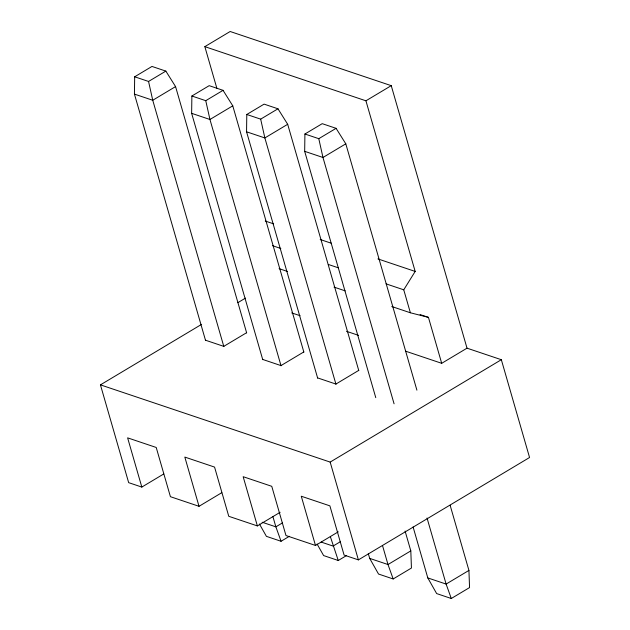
<?xml version="1.0" encoding="UTF-8"?>
<svg xmlns="http://www.w3.org/2000/svg" width="630" height="630" viewBox="0 0 630 630"><rect width="100%" height="100%" fill="white"/><g stroke="black" fill="none" stroke-linecap="round" stroke-linejoin="round"><path stroke-width="0.94" d="M205.537 340.428L134.434 94.098L134.678 76.789L151.972 66.441L165.847 71.103L175.565 86.601L246.661 332.931M262.741 359.659L191.638 113.329L191.882 96.012L209.184 85.664L223.052 90.334L232.769 105.832L303.865 352.162M317.654 378.118L246.558 131.788L246.795 114.479L264.096 104.131L277.972 108.793L287.682 124.291L358.785 370.621M375.771 397.656L304.676 151.334L304.912 134.017L322.214 123.669L336.089 128.331L345.799 143.829L416.902 390.159M338.255 531.838L315.488 545.454L301.282 496.235L329.884 505.851L344.09 555.069L358.391 559.881L529.562 457.498L501.338 359.706L467.019 348.169L441.701 363.313L428.439 317.37L410.382 312.779L403.751 289.808L415.178 271.435L365.928 100.8L204.837 46.644L216.814 88.121M204.837 46.644L230.155 31.5L391.246 85.656L467.019 348.169M134.678 76.789L148.554 81.451L165.847 71.103M175.565 86.601L152.744 100.257L134.434 94.098M191.882 96.012L205.758 100.682L223.052 90.334M232.769 105.832L209.948 119.487L191.638 113.329M246.795 114.479L260.67 119.141L277.972 108.793M287.682 124.291L264.86 137.946L246.558 131.788M365.928 100.8L391.246 85.656M304.912 134.017L318.788 138.679L336.089 128.331M345.799 143.829L322.977 157.484L304.676 151.334M163.745 473.957L141.821 487.077L128.662 482.651L100.438 384.859L201.624 324.34M237.88 302.652L245.464 298.116M246.598 332.711L223.776 346.366L205.475 340.208M303.802 351.942L280.98 365.597L262.678 359.439M358.722 370.401L335.9 384.056L317.591 377.898M141.821 487.077L127.614 437.85L156.216 447.465L170.423 496.692L199.025 506.307L221.791 492.684M100.438 384.859L330.167 462.089L501.338 359.706M199.025 506.307L184.818 457.081L214.562 467.082L228.769 516.301L257.371 525.916L280.137 512.3M282.39 522.939L275.869 526.845L262.143 522.231M259.426 523.987L266.411 536.351L281.059 541.272L289.359 536.303M340.413 541.682L333.073 546.076L321.174 542.076M317.095 544.037L323.615 555.573L338.263 560.503L346.563 555.534M405.09 531.066L410.815 550.88L387.993 564.535L369.684 558.385L368.322 553.66M369.684 558.385L378.536 574.04L393.175 578.962L411.437 568.039L410.815 550.88M450.135 505.299L468.933 570.426L446.111 584.073L427.801 577.923L413.091 526.956M427.801 577.923L436.653 593.578L451.293 598.5L469.555 587.577L468.933 570.426M265.261 221.036L273.641 223.855M320.197 239.502L331.372 243.259M377.929 258.914L415.178 271.435M272.467 245.676L280.846 248.488M328.332 264.458L338.578 267.9M386.064 283.862L403.751 289.808M420.06 314.559L428.439 317.37M279.09 268.64L287.477 271.459M334.034 287.115L345.209 290.871M391.766 306.519L410.382 312.779M291.745 312.905L300.093 315.709M346.476 331.301L358.533 335.357M405.72 351.217L441.701 363.313M315.488 545.454L285.973 535.531L271.766 486.313L243.164 476.697L257.371 525.916M451.293 598.5L446.111 584.073L427.038 518.01M393.175 578.962L387.993 564.535L382.544 545.659M338.263 560.503L330.348 536.634M281.059 541.272L275.869 526.845L272.869 516.458M394.081 403.814L322.977 157.484L318.788 138.679M335.963 384.276L264.86 137.946L260.67 119.141M330.167 462.089L358.391 559.881M281.043 365.809L209.948 119.487L205.758 100.682M223.839 346.579L152.744 100.257L148.554 81.451"/></g></svg>
